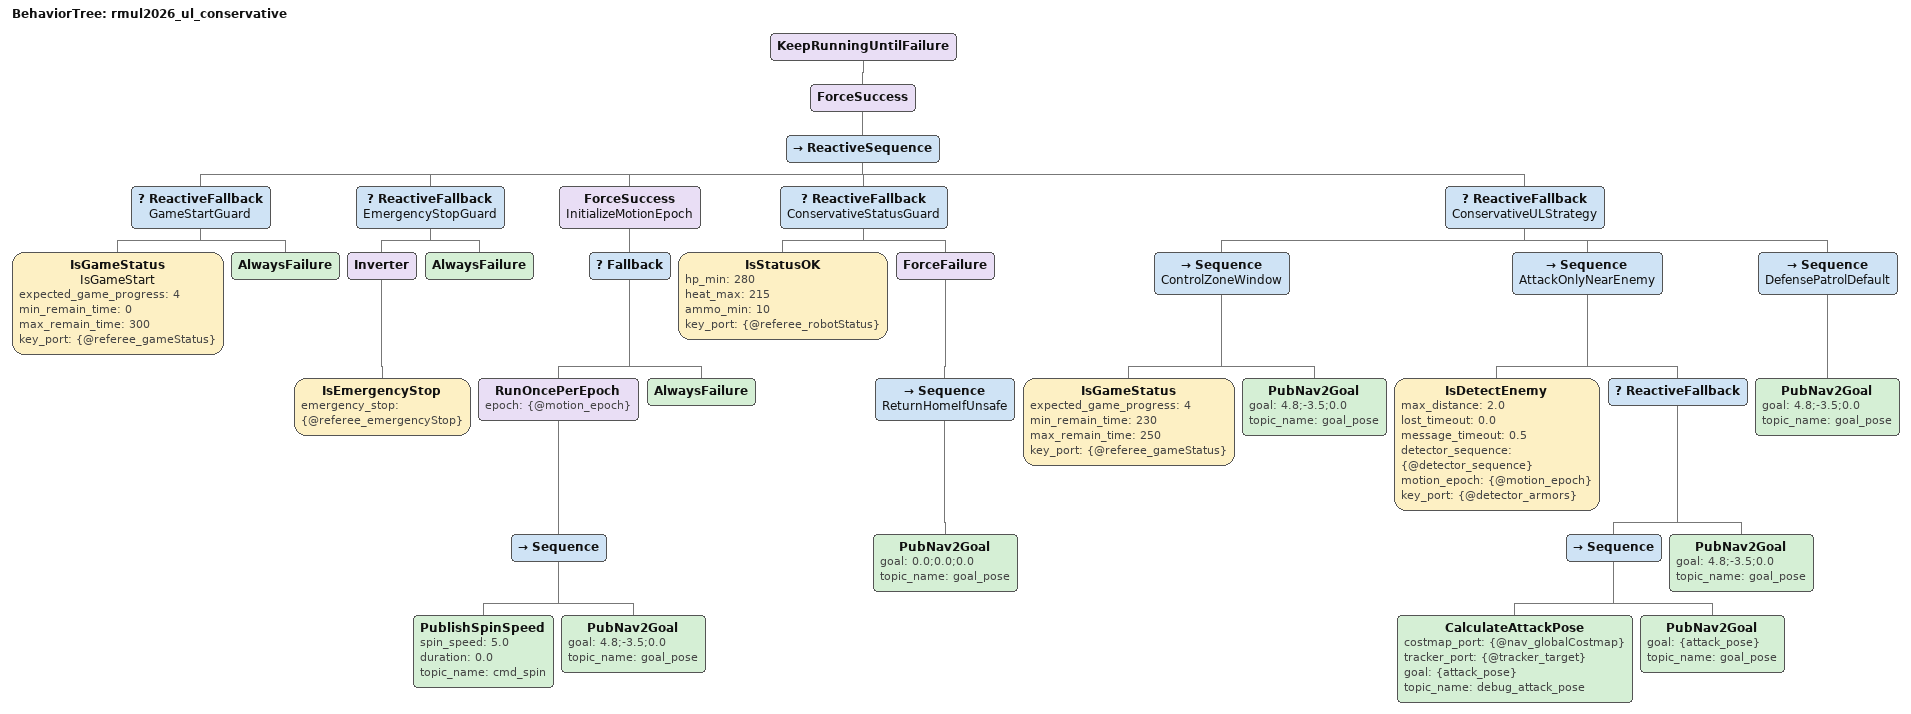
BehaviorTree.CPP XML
<?xml version="1.0" encoding="UTF-8"?>
<root BTCPP_format="4">
  <BehaviorTree ID="rmul2026_ul_conservative">
    <KeepRunningUntilFailure>
      <ForceSuccess>
        <ReactiveSequence>
          <ReactiveFallback name="GameStartGuard">
            <IsGameStatus name="IsGameStart"
                          expected_game_progress="4"
                          min_remain_time="0"
                          max_remain_time="300"
                          key_port="{@referee_gameStatus}"/>
            <AlwaysFailure/>
          </ReactiveFallback>

          <ReactiveFallback name="EmergencyStopGuard">
            <Inverter>
              <IsEmergencyStop emergency_stop="{@referee_emergencyStop}"/>
            </Inverter>
            <AlwaysFailure/>
          </ReactiveFallback>

          <ForceSuccess name="InitializeMotionEpoch">
            <Fallback>
              <RunOncePerEpoch epoch="{@motion_epoch}">
                <Sequence>
                  <PublishSpinSpeed spin_speed="5.0"
                                    duration="0.0"
                                    topic_name="cmd_spin"/>
                  <PubNav2Goal goal="4.8;-3.5;0.0"
                               topic_name="goal_pose"/>
                </Sequence>
              </RunOncePerEpoch>
              <AlwaysFailure/>
            </Fallback>
          </ForceSuccess>

          <ReactiveFallback name="ConservativeStatusGuard">
            <IsStatusOK hp_min="280"
                        heat_max="215"
                        ammo_min="10"
                        key_port="{@referee_robotStatus}"/>
            <ForceFailure>
              <Sequence name="ReturnHomeIfUnsafe">
                <PubNav2Goal goal="0.0;0.0;0.0"
                             topic_name="goal_pose"/>
              </Sequence>
            </ForceFailure>
          </ReactiveFallback>

          <ReactiveFallback name="ConservativeULStrategy">
            <Sequence name="ControlZoneWindow">
              <IsGameStatus expected_game_progress="4"
                            min_remain_time="230"
                            max_remain_time="250"
                            key_port="{@referee_gameStatus}"/>
              <PubNav2Goal goal="4.8;-3.5;0.0"
                           topic_name="goal_pose"/>
            </Sequence>

            <Sequence name="AttackOnlyNearEnemy">
              <IsDetectEnemy max_distance="2.0"
                             lost_timeout="0.0"
                             message_timeout="0.5"
                             detector_sequence="{@detector_sequence}"
                             motion_epoch="{@motion_epoch}"
                             key_port="{@detector_armors}"/>
              <ReactiveFallback>
                <Sequence>
                  <CalculateAttackPose costmap_port="{@nav_globalCostmap}"
                                       tracker_port="{@tracker_target}"
                                       goal="{attack_pose}"
                                       topic_name="debug_attack_pose"/>
                  <PubNav2Goal goal="{attack_pose}"
                               topic_name="goal_pose"/>
                </Sequence>
                <PubNav2Goal goal="4.8;-3.5;0.0"
                             topic_name="goal_pose"/>
              </ReactiveFallback>
            </Sequence>

            <Sequence name="DefensePatrolDefault">
              <PubNav2Goal goal="4.8;-3.5;0.0"
                           topic_name="goal_pose"/>
            </Sequence>
          </ReactiveFallback>
        </ReactiveSequence>
      </ForceSuccess>
    </KeepRunningUntilFailure>
  </BehaviorTree>
</root>
